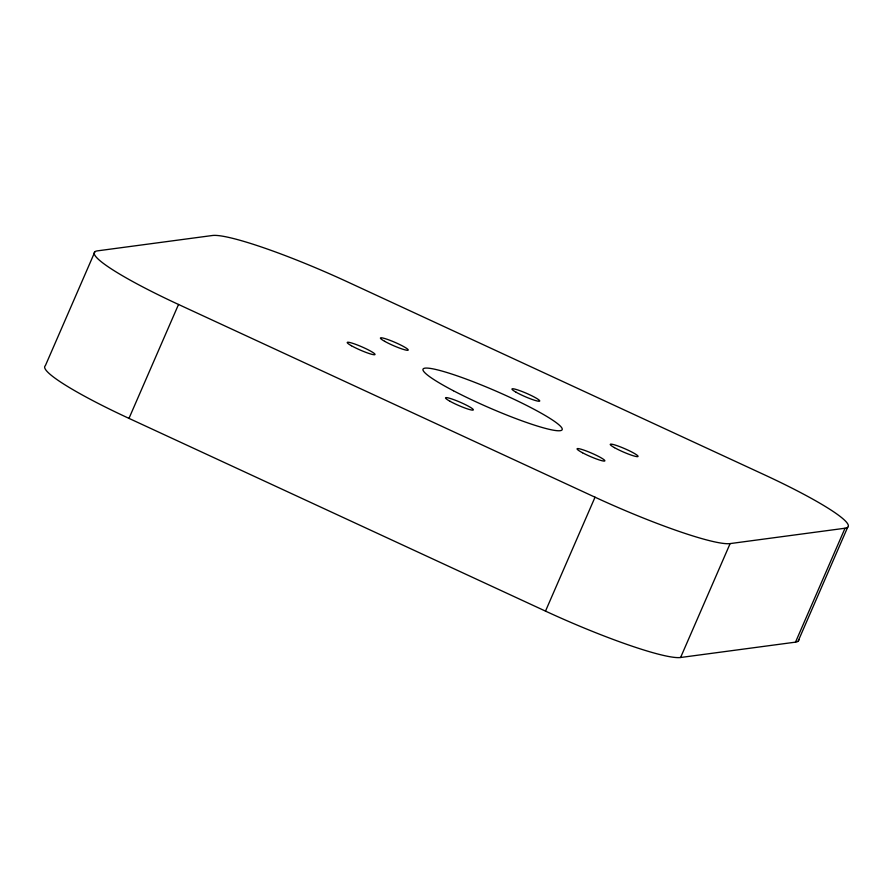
<?xml version="1.0" encoding="UTF-8"?>
<svg xmlns="http://www.w3.org/2000/svg" width="893" height="893" viewBox="0 0 893 893"><rect width="100%" height="100%" fill="white"/><g stroke="black" fill="none" stroke-linecap="round" stroke-linejoin="round"><path stroke-width="1.34" d="M94.892 251.759L45.364 365.672A121.303 14.366 23.5 0 0 128.983 418.382L545.5 611.113A121.303 14.366 23.5 0 0 680.6 657.494L795.507 642.145A121.303 14.366 23.5 0 0 798.822 639.5M128.983 418.382L178.522 304.468A121.303 14.366 23.5 0 1 97.493 250.855L212.4 235.506A121.303 14.366 23.5 0 1 347.5 281.887L764.017 474.618A121.303 14.366 23.5 0 1 845.035 528.232L795.507 642.145M545.5 611.113L595.028 497.2A121.303 14.366 23.5 0 0 730.128 543.591L845.035 528.232M680.6 657.494L730.128 543.591M798.108 641.241L847.636 527.328M178.522 304.468L595.028 497.2M384.637 341.305A15.159 1.797 23.5 0 0 407.833 350.29A15.159 1.797 23.5 0 0 390.498 340.523A15.159 1.797 23.5 0 0 384.637 341.305M351.44 345.747A15.159 1.797 23.5 0 0 374.625 354.733A15.159 1.797 23.5 0 0 357.3 344.966A15.159 1.797 23.5 0 0 351.44 345.747M450.094 401.325A15.159 1.797 23.5 0 0 473.044 410.099A15.159 1.797 23.5 0 0 455.162 400.176A15.159 1.797 23.5 0 0 450.094 401.325M582.526 452.773A15.159 1.797 23.5 0 0 604.762 460.978A15.159 1.797 23.5 0 0 585.551 450.708A15.159 1.797 23.5 0 0 582.526 452.773M614.462 447.65A15.159 1.797 23.5 0 0 637.658 456.636A15.159 1.797 23.5 0 0 620.322 446.868A15.159 1.797 23.5 0 0 614.462 447.65M516.154 392.261A15.159 1.797 23.5 0 0 539.339 401.247A15.159 1.797 23.5 0 0 522.003 391.48A15.159 1.797 23.5 0 0 516.154 392.261M453.41 390.743A75.816 8.975 23.5 0 0 562.054 429.846A75.816 8.975 23.5 0 0 462.429 377.706A75.816 8.975 23.5 0 0 453.41 390.743"/></g></svg>
